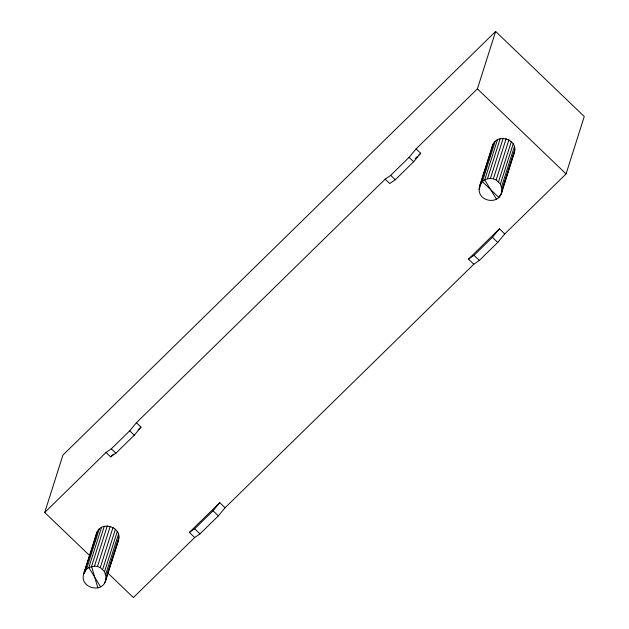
<?xml version="1.0" encoding="UTF-8"?>
<svg xmlns="http://www.w3.org/2000/svg" width="629" height="629" viewBox="0 0 629 629"><rect width="100%" height="100%" fill="white"/><g stroke="black" fill="none" stroke-linecap="round" stroke-linejoin="round"><path stroke-width="0.94" d="M83.586 574.238C79.671 587.95 102.503 594.035 105.821 580.119L118.559 539.949C122.474 526.237 99.649 520.152 96.331 534.068L83.586 574.238L97.432 531.395M96.103 535.987L96.331 534.068M105.821 580.119L106.159 577.249L118.905 537.072M479.149 189.478L479.495 186.609L492.232 146.439C495.55 132.522 518.382 138.608 514.467 152.32L501.722 192.49C498.844 204.787 478.913 201.956 479.149 189.478L482.113 180.138M492.004 148.358L492.232 146.439M501.722 192.49L502.06 189.612L514.805 149.443M89.758 555.69L44.722 512.486L62.931 455.097L495.621 31.45L584.278 116.514L566.069 173.903L504.757 233.933L497.736 242.424L479.345 260.437L473.818 264.227L225.064 507.784L218.365 515.89L199.967 533.895L194.691 537.52L133.379 597.55L108.054 573.247M84.435 573.373L86.503 566.839M89.467 557.491L90.953 552.82M94.507 541.608L95.993 536.938M84.687 571.572L86.472 569.276L99.217 529.107M101.56 527.361L88.815 567.531L86.472 569.276M104.304 526.269L91.559 566.438L97.849 587.918M100.593 586.826L88.815 567.531L94.515 566.076L107.26 525.907M94.515 566.076L97.487 566.47L110.232 526.3M106.159 577.249L104.532 571.682L100.27 567.594L113.016 527.424M102.676 569.371L115.414 529.201M104.532 571.682L117.277 531.513M105.719 574.371L118.464 534.202M104.721 582.792L118.559 539.949M44.722 512.486L106.034 452.455L111.309 448.831L129.708 430.826L136.407 422.719L385.16 179.163L390.688 175.373L409.078 157.36L416.099 148.869L477.411 88.838L495.621 31.45M479.495 186.609L493.333 143.766M484.479 172.668L486.555 166.127M489.519 156.786L490.408 153.979M495.117 141.478L482.372 181.647L480.587 183.935M497.46 139.732L484.715 179.902L482.372 181.647L498.836 197.451L499.434 195.58M496.493 199.196L484.715 179.902L487.459 178.809L500.204 138.639M487.459 178.809L490.423 178.447L503.161 138.278M490.423 178.447L493.395 178.84L506.133 138.671M502.06 189.612L500.432 184.053L496.171 179.965L508.916 139.795M498.577 181.742L511.322 141.572M500.432 184.053L513.178 143.884M501.627 186.742L514.365 146.573M500.621 195.155L513.366 154.986M513.728 154.097L514.467 152.32M106.034 452.455L110.61 456.843L115.885 453.218L134.276 435.213L140.975 427.107L136.407 422.719M385.16 179.163L389.728 183.55L395.256 179.76L413.654 161.747L420.675 153.256L416.099 148.869M194.691 537.52L189.376 532.409L194.652 528.792L213.042 510.779L219.741 502.681L225.064 507.784M473.818 264.227L468.495 259.124L474.022 255.327L492.421 237.322L499.434 228.83L504.757 233.933M110.61 456.843L113.369 454.138M138.215 429.811L140.975 427.107M415.171 158.642L417.231 156.621M418.607 155.277L420.675 153.256M189.376 532.409L219.741 502.681M468.495 259.124L499.434 228.83M493.395 178.84L496.171 179.965M97.487 566.47L100.27 567.594M477.411 88.838L566.069 173.903M409.078 157.36L413.654 161.747M492.421 237.322L497.736 242.424M390.688 175.373L395.256 179.76M474.022 255.327L479.345 260.437M129.708 430.826L134.276 435.213M213.042 510.779L218.365 515.89M111.309 448.831L115.885 453.218M194.652 528.792L199.967 533.895"/></g></svg>
